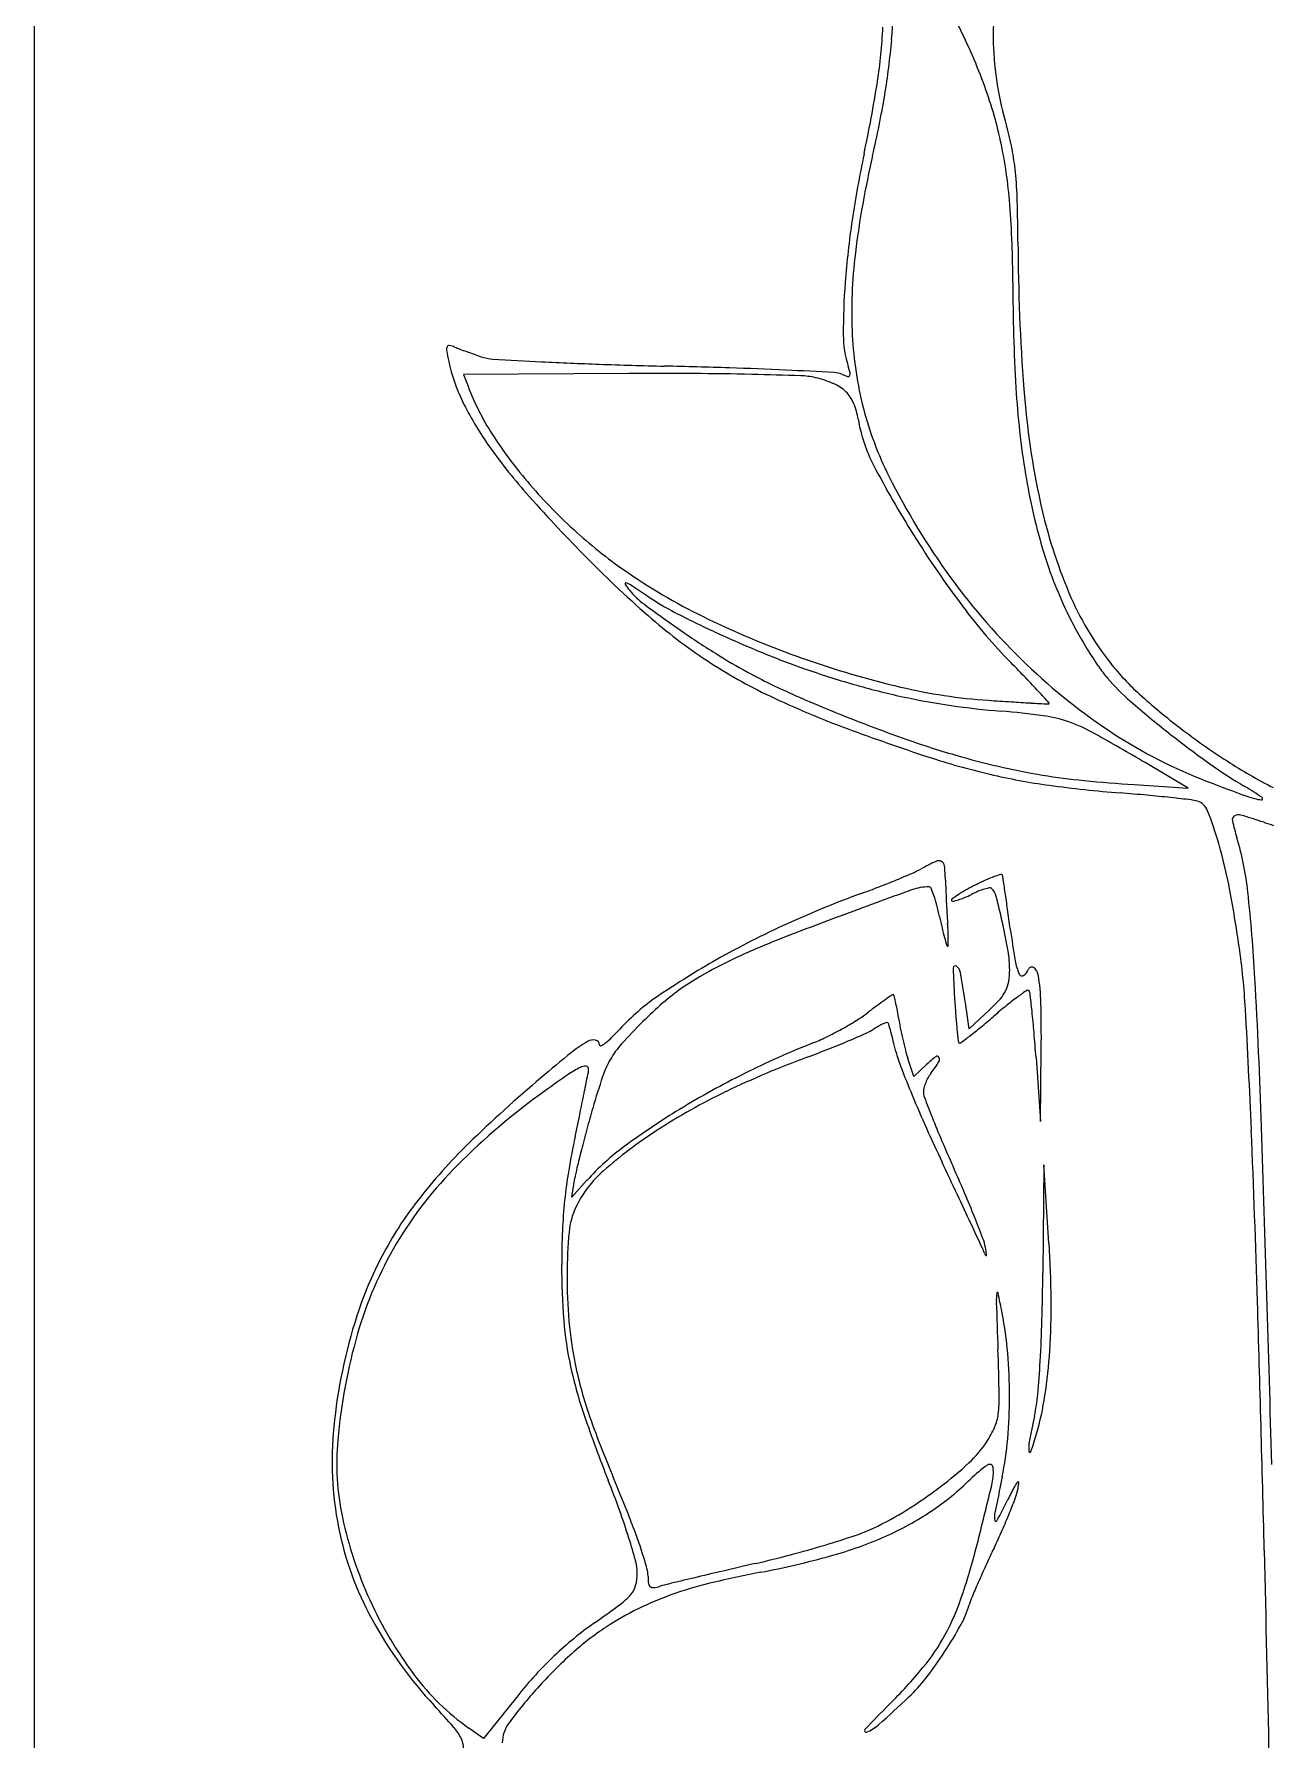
# Model space of a CAD drawing. Header units: millimetres. Extents: x 56222 to 3066687, y -650199 to -121287.
# Drawn here: x 140545.293 to 140548.518, y -185755.826 to -185751.38 of the extents above; entities that cross this region are included whole.
import ezdxf

# ---------------------------------------------------------------- set-up
doc = ezdxf.new("R2010")
doc.units = ezdxf.units.MM
doc.header["$MEASUREMENT"] = 0
doc.layers.add('$TD_AUDIT_GENERATED_(A0BDF17)', color=32, linetype='Continuous', lineweight=30)

msp = doc.modelspace()

# ---------------------------------------------------------------- linework, layer by layer
at = {"layer": '$TD_AUDIT_GENERATED_(A0BDF17)', "linetype": 'Continuous', "lineweight": 25, "ltscale": 2}
for p, q in [((140545.2926, -185738.3706), (140545.2925, -185769.2909)), ((140546.8422, -185752.2649), (140546.4114, -185752.2671)), ((140546.4114, -185752.2671), (140546.4232, -185752.2983)), ((140548.2999, -185753.3456), (140548.1874, -185753.279)), ((140548.1593, -185753.3365), (140548.2999, -185753.3456)), ((140547.7293, -185753.9733), (140547.72, -185753.9112)), ((140547.782, -185753.9236), (140547.7293, -185753.9733)), ((140547.9032, -185754.0472), (140547.9152, -185754.2148)), ((140547.9152, -185754.2148), (140547.917, -185754.0249)), ((140547.5845, -185754.0974), (140547.5694, -185754.0506)), ((140547.6182, -185754.0657), (140547.5845, -185754.0974)), ((140547.9234, -185754.3273), (140547.921, -185754.6087)), ((140547.937, -185754.5313), (140547.9234, -185754.3273)), ((140546.6934, -185754.4117), (140546.7016, -185754.3625)), ((140546.7331, -185754.3677), (140546.6934, -185754.4117)), ((140546.5527, -185755.711), (140546.4638, -185755.8228)), ((140546.4638, -185755.8228), (140546.4252, -185755.7954))]:
    msp.add_line(p, q, dxfattribs=at)
for centre, radius, start, end in [((140548.3172, -185751.3849), 0.526, 161.0507, 182.05), ((140546.1922, -185751.2826), 1.3395, 355.2165, 0.4927), ((140546.2845, -185751.3128), 1.2206, 350.9665, 357.6957), ((140546.2733, -185752.068), 1.5947, 20.5939, 26.873), ((140545.7628, -185751.2467), 1.7705, 350.4841, 355.2165), ((140548.6758, -185751.372), 0.8848, 182.05, 196.2745), ((140543.7407, -185750.9084), 3.7963, 348.0781, 350.9665), ((140546.7551, -185751.887), 1.08, 12.1848, 20.5938), ((140544.9363, -185751.1081), 2.6085, 346.9444, 350.4841), ((140547.2018, -185751.8024), 0.6508, 10.9069, 16.2745), ((140546.605, -185751.9194), 1.2336, 4.4003, 12.1847), ((140547.1881, -185751.805), 0.6646, 5.6236, 10.9069), ((140550.3132, -185752.296), 2.9211, 168.0781, 171.5131), ((140549.882, -185752.255), 2.4684, 166.9443, 172.9054), ((140546.7595, -185751.8472), 1.0954, 1.6887, 5.6236), ((140543.4501, -185751.9448), 4.4062, 0.2903, 1.6887), ((140549.6152, -185752.1919), 2.2153, 171.5131, 175.7395), ((140545.1975, -185752.0277), 2.6452, 0, 4.4002), ((140548.6597, -185752.1029), 1.2367, 172.9053, 182.9028), ((140553.3933, -185751.8944), 5.5372, 180.2903, 184.2624), ((140549.1964, -185752.1607), 1.7954, 175.7395, 180.1079), ((140552.4914, -185752.0277), 4.6486, 180.0001, 183.3869), ((140547.6753, -185752.1635), 0.2743, 180.1079, 197.6088), ((140548.3828, -185752.1169), 0.9595, 182.9028, 194.4166), ((140546.3848, -185752.202), 0.0177, 156.9323, 189.9303), ((140547.0816, -185752.08), 0.7251, 189.9303, 192.2081), ((140546.3734, -185752.1971), 0.00534, 79.1758, 156.9323), ((140546.3601, -185752.2669), 0.0763, 67.952, 79.1758), ((140546.5953, -185751.686), 0.5504, 247.9522, 249.4018), ((140547.071, -185750.4202), 1.9026, 249.4017, 249.9774), ((140547.1305, -185750.2571), 2.0762, 249.9775, 250.547), ((140546.9497, -185750.769), 1.5333, 250.547, 251.2619), ((140546.495, -185752.1092), 0.1181, 251.2619, 266.5746), ((140546.8236, -185752.1358), 0.4611, 192.2081, 206.0025), ((140547.3711, -185737.4729), 14.7806, 266.57462, 267.06782), ((140547.0823, -185743.1103), 9.1358, 267.06789, 268.01097), ((140547.2849, -185737.2757), 14.974, 268.01105, 268.66239), ((140546.9162, -185766.9625), 14.6977, 89.62925, 90.28838), ((140546.505, -185770.6766), 18.4361, 88.13689, 88.66241), ((140546.9498, -185761.7566), 9.4918, 88.71449, 89.62916), ((140546.7632, -185762.7413), 10.4966, 87.3356, 88.13682), ((140546.877, -185765.0041), 12.7401, 88.14199, 88.71449), ((140546.1076, -185776.8286), 24.5991, 87.04148, 87.33552), ((140547.3741, -185752.3218), 0.0596, 66.6415, 87.0414), ((140547.4544, -185752.1358), 0.143, 246.6415, 252.7693), ((140547.1502, -185752.3302), 0.2766, 13.7768, 17.6088), ((140547.4116, -185752.2661), 0.00746, 321.9188, 13.7768), ((140547.0385, -185752.0656), 0.6578, 200.7108, 212.9456), ((140547.2837, -185752.4665), 0.1959, 76.75, 88.142), ((140547.2616, -185752.5605), 0.2924, 66.9829, 76.75), ((140547.3352, -185752.3872), 0.1042, 45.8853, 66.9828), ((140547.3452, -185752.3769), 0.0898, 22.7661, 45.8853), ((140547.4135, -185752.2676), 0.00499, 252.7694, 321.9187), ((140550.0474, -185752.1723), 2.2004, 183.387, 189.3126), ((140549.981, -185752.1487), 2.1153, 184.2624, 192.4096), ((140547.1537, -185751.9748), 0.8285, 206.0025, 214.8985), ((140547.2576, -185752.4136), 0.1847, 9.2906, 22.7662), ((140548.3091, -185752.1359), 0.8833, 194.4166, 206.6667), ((140547.8329, -185752.3195), 0.3982, 189.2906, 207.6013), ((140547.504, -185751.7639), 1.2126, 212.9457, 220.6861), ((140547.6228, -185751.6475), 1.4005, 214.8986, 221.5625), ((140549.8479, -185751.2661), 2.6719, 207.6012, 212.0913), ((140549.214, -185751.6814), 1.896, 206.6668, 216.0265), ((140549.4479, -185752.2706), 1.5929, 189.3126, 196.3596), ((140549.8597, -185749.6642), 4.3899, 221.5625, 224.4065), ((140547.6142, -185751.6692), 1.3578, 220.6861, 228.0516), ((140549.2293, -185752.3141), 1.3457, 192.4096, 202.8346), ((140547.5692, -185751.7193), 1.2905, 228.0516, 235.7035), ((140549.8795, -185751.2463), 2.7092, 212.0913, 216.8638), ((140548.9153, -185750.5892), 3.0681, 224.4065, 228.7704), ((140548.9812, -185752.4077), 1.1065, 196.3596, 205.6195), ((140547.7344, -185751.4771), 1.5837, 235.7035, 244.3568), ((140549.0544, -185751.7974), 1.6986, 216.0266, 226.1904), ((140546.8346, -185752.8128), 0.00223, 71.5443, 211.2075), ((140546.9441, -185752.7465), 0.1303, 211.2076, 219.6902), ((140546.8146, -185752.8726), 0.0653, 56.7323, 71.5443), ((140547.0177, -185752.6854), 0.2259, 219.6902, 233.274), ((140545.1658, -185755.3859), 3.0711, 55.8032, 56.7323), ((140547.2718, -185752.2865), 0.676, 235.8033, 242.7362), ((140548.72, -185752.5286), 0.7931, 202.8346, 218.3248), ((140548.7367, -185750.3813), 3.1006, 233.274, 235.2761), ((140548.2208, -185750.445), 2.7478, 242.7363, 245.1815), ((140548.9044, -185751.9774), 1.4905, 216.8638, 224.3286), ((140548.8353, -185752.4776), 0.9447, 205.6195, 208.8595), ((140547.8263, -185751.8319), 1.4157, 228.7703, 236.5511), ((140548.5381, -185750.6679), 2.7519, 235.2761, 237.7039), ((140548.1221, -185750.6694), 2.4797, 244.3569, 250.5413), ((140549.1116, -185752.3253), 1.2602, 208.8594, 211.47), ((140548.337, -185750.1937), 3.0246, 245.1815, 247.6132), ((140547.7827, -185751.8978), 1.3367, 236.5511, 244.6009), ((140547.8436, -185751.7666), 1.4521, 237.7039, 241.6214), ((140548.077, -185750.8251), 2.3418, 247.6132, 250.5592), ((140548.1103, -185750.7028), 2.4442, 250.5413, 256.7592), ((140543.4268, -185757.3281), 6.1668, 43.80764, 44.32857), ((140548.9599, -185751.896), 1.562, 226.1904, 236.7984), ((140549.0168, -185752.3834), 1.149, 211.4699, 214.1183), ((140548.6136, -185752.6127), 0.6575, 218.3247, 227.8807), ((140547.9183, -185751.6285), 1.6091, 241.6214, 246.1765), ((140548.0831, -185750.8077), 2.3602, 250.5592, 253.8958), ((140545.6574, -185755.1885), 3.0759, 42.931, 43.8076), ((140548.3452, -185752.8384), 0.3377, 214.1183, 220.709), ((140548.5369, -185752.6734), 0.5907, 220.709, 229.075), ((140548.2735, -185750.8642), 2.4808, 244.6009, 249.6678), ((140548.9356, -185749.3244), 4.1279, 246.1765, 248.4307), ((140547.9646, -185751.2181), 1.933, 253.8958, 257.7714), ((140547.8779, -185751.6903), 1.4298, 256.7592, 266.0497), ((140547.9519, -185751.2769), 1.8728, 257.7714, 261.712), ((140535.4373, -185764.6959), 17.0345, 42.79212, 42.93101), ((140549.3064, -185751.8465), 1.6904, 227.8807, 232.6017), ((140547.9763, -185751.1089), 2.0426, 261.7119, 265.4042), ((140548.6005, -185741.2274), 11.9176, 266.04969, 266.33663), ((140547.6492, -185755.1783), 2.0399, 82.311, 85.4041), ((140548.2387, -185746.8773), 6.2561, 266.33654, 266.80133), ((140550.0412, -185714.6256), 38.5582, 266.80128, 266.8682), ((140547.8786, -185753.4797), 0.3259, 70.3117, 82.311), ((140547.9349, -185753.1214), 0.0048, 266.8684, 300.6404), ((140547.9367, -185753.1245), 0.00117, 300.64, 42.792), ((140549.9784, -185751.0108), 2.7912, 229.075, 231.719), ((140549.448, -185747.6947), 5.861, 249.66778, 251.83694), ((140548.9774, -185749.2186), 4.2416, 248.4308, 250.6787), ((140547.835, -185753.6013), 0.4551, 60.8226, 70.3118), ((140549.9915, -185750.9943), 2.8123, 231.7189, 234.4537), ((140549.4055, -185751.7168), 1.8537, 232.6018, 237.1917), ((140548.3137, -185751.1116), 2.2356, 250.6787, 254.3091), ((140545.1378, -185758.432), 5.9877, 59.38207, 60.82269), ((140548.8047, -185752.1332), 1.2786, 236.7983, 249.1245), ((140548.2323, -185751.4004), 1.961, 251.8369, 256.7441), ((140548.3272, -185751.0636), 2.2855, 254.3091, 257.1444), ((140548.1757, -185751.7272), 1.6047, 257.1444, 260.8401), ((140549.0655, -185752.2901), 1.2196, 234.4536, 239.5597), ((140549.1732, -185752.0772), 1.4249, 237.1917, 242.7824), ((140548.1649, -185751.6864), 1.6672, 256.7441, 262.1592), ((140548.2102, -185751.5136), 1.8212, 260.8401, 264.2767), ((140548.4035, -185749.5845), 3.7599, 264.2767, 266.2749), ((140551.745, -185744.4234), 9.5301, 249.12449, 249.80402), ((140548.3829, -185750.1032), 3.2653, 262.1591, 265.4337), ((140547.6258, -185759.5822), 6.2439, 84.79323, 85.43356), ((140547.8216, -185757.4334), 4.0862, 83.9133, 84.7931), ((140547.6927, -185758.6429), 5.3025, 83.3442, 83.9133), ((140548.2965, -185753.468), 0.0926, 72.9604, 83.3442), ((140548.3113, -185753.4197), 0.042, 21.3008, 72.9604), ((140548.0764, -185753.9733), 0.7327, 55.4131, 59.5598), ((140548.5133, -185753.2086), 0.1693, 249.804, 262.0575), ((140548.4904, -185753.3729), 0.00341, 262.0577, 55.4132), ((140547.4365, -185753.7608), 0.981, 16.0455, 21.3009), ((140548.4264, -185753.4279), 0.0117, 119.6562, 192.5453), ((140548.4312, -185753.4364), 0.0215, 73.39, 119.6562), ((140547.8995, -185755.2189), 1.8816, 71.49, 73.3901), ((140549.0239, -185753.2949), 0.6238, 192.5453, 196.7494), ((140548.6819, -185752.882), 0.5828, 251.49, 254.1024), ((140547.1105, -185753.8545), 1.3202, 10.7979, 16.0455), ((140547.6766, -185753.7004), 0.7832, 6.1736, 16.7495), ((140547.4573, -185753.2873), 0.3059, 293.5542, 298.4147), ((140547.9576, -185754.212), 0.7455, 115.0601, 118.4147), ((140547.6494, -185753.5529), 0.0179, 65.8627, 115.0602), ((140547.651, -185753.5492), 0.0138, 6.2774, 65.8628), ((140547.2228, -185753.5963), 0.4446, 1.4243, 6.2774), ((140546.6403, -185751.3973), 2.365, 289.9711, 291.1674), ((140546.6509, -185751.4247), 2.3357, 291.1674, 292.3749), ((140546.7471, -185751.6584), 2.0829, 292.3749, 293.5543), ((140547.6245, -185753.7353), 0.1324, 90, 109.8416), ((140547.6245, -185753.6085), 0.00564, 23.1672, 89.9999), ((140549.1242, -185753.549), 1.4573, 181.4244, 182.3878), ((140548.0735, -185754.2405), 0.7214, 117.0506, 119.3687), ((140548.0384, -185754.1718), 0.6441, 114.4518, 117.0506), ((140547.9004, -185753.8682), 0.3107, 109.9684, 114.4518), ((140547.9013, -185753.8708), 0.3134, 106.5358, 109.9684), ((140547.813, -185753.5732), 0.003, 13.5369, 106.5356), ((140547.7396, -185753.5909), 0.0784, 8.3836, 13.5371), ((140523.7592, -185757.125), 24.3179, 8.29359, 8.38365), ((140548.3427, -185756.0818), 2.6193, 109.9712, 114.5458), ((140554.5638, -185772.966), 20.5769, 109.84159, 110.39392), ((140547.3319, -185753.7337), 0.3239, 19.4997, 23.1673), ((140547.3401, -185753.7308), 0.3152, 14.7456, 19.4998), ((140551.0655, -185753.4681), 3.4004, 182.3879, 182.8994), ((140551.1589, -185753.4633), 3.4939, 182.8993, 183.4083), ((140547.6852, -185753.6372), 0.00252, 126.3113, 224.9999), ((140547.6869, -185753.6356), 0.00492, 225, 283.3246), ((140547.9037, -185753.9346), 0.3716, 123.414, 126.3114), ((140547.6478, -185753.4706), 0.1744, 283.3245, 287.7726), ((140547.8878, -185753.9105), 0.3427, 119.3688, 123.4139), ((140547.6443, -185753.4596), 0.186, 287.7726, 293.0358), ((140547.5905, -185753.333), 0.3235, 293.0357, 296.5131), ((140547.8607, -185753.8746), 0.2817, 112.5131, 116.5131), ((140547.8162, -185753.7674), 0.1657, 106.5596, 112.5131), ((140547.8095, -185753.7447), 0.142, 101.0894, 106.5597), ((140547.7833, -185753.611), 0.00572, 45, 101.0893), ((140547.7546, -185753.6396), 0.0463, 14.4636, 45), ((140545.67, -185754.1773), 2.1991, 12.5625, 14.4636), ((140536.7175, -185755.2361), 11.2227, 8.06628, 8.29363), ((140545.1073, -185754.2366), 3.3595, 8.1855, 10.7978), ((140544.141, -185754.0828), 4.3394, 3.196, 6.1737), ((140550.5493, -185762.168), 9.0568, 110.39394, 111.60333), ((140547.0855, -185753.7978), 0.5785, 11.7279, 14.7457), ((140549.0138, -185753.3975), 1.391, 191.728, 192.9789), ((140549.6117, -185753.5555), 1.9439, 183.4083, 184.1978), ((140528.7197, -185756.3696), 19.3003, 7.91489, 8.06638), ((140548.2754, -185755.9345), 2.4574, 114.5458, 119.3447), ((140548.3616, -185753.5478), 0.7217, 192.9789, 195.0229), ((140549.2993, -185753.2962), 1.6925, 195.0228, 195.761), ((140546.8926, -185753.7551), 0.7824, 2.5161, 4.1978), ((140547.2821, -185753.7379), 0.3926, 359.6988, 2.516), ((140546.4408, -185754.0056), 1.4094, 9.5959, 12.5625), ((140550.8569, -185753.2919), 3.0497, 187.915, 189.5046), ((140547.7912, -185755.203), 1.5656, 111.6034, 116.0353), ((140547.6727, -185753.7552), 0.00234, 195.7611, 270), ((140547.6727, -185753.7558), 0.00176, 269.9999, 358.334), ((140547.0089, -185753.7365), 0.6658, 358.3342, 359.6988), ((140547.5378, -185753.8201), 0.2968, 0.1752, 9.5959), ((140546.5624, -185754.0273), 1.8894, 3.2131, 8.1854), ((140548.0747, -185755.5775), 2.0477, 119.3447, 124.4223), ((140547.7075, -185755.0316), 1.3748, 116.0353, 119.2922), ((140547.6926, -185753.8142), 0.00537, 55.7264, 181.7288), ((140550.1555, -185753.7398), 2.4694, 181.7288, 183.5146), ((140547.6813, -185753.8307), 0.0254, 9.8377, 55.7264), ((140547.6476, -185753.8198), 0.187, 350.837, 0.1752), ((140547.9933, -185753.7713), 0.1463, 189.5046, 203.9551), ((140547.8504, -185753.8051), 0.0352, 305.5222, 339.0064), ((140547.8919, -185753.8211), 0.00927, 57.0789, 159.0063), ((140547.8822, -185753.8361), 0.0271, 9.2425, 57.079), ((140547.3245, -185754.3602), 0.6016, 124.9426, 130.8969), ((140547.3569, -185754.4066), 0.6581, 119.2922, 124.9427), ((140544.1051, -185754.4509), 3.655, 8.4914, 9.8376), ((140547.753, -185753.8368), 0.0802, 333.2592, 350.8371), ((140547.8665, -185753.8277), 0.00751, 203.9551, 305.5222), ((140547.3646, -185753.9203), 0.5516, 1.5055, 9.2426), ((140532.1218, -185754.754), 16.3773, 1.83976, 3.19605), ((140547.2395, -185754.3587), 0.5703, 124.4223, 137.5699), ((140547.5691, -185754.6427), 0.9752, 130.8969, 135.043), ((140548.6636, -185755.502), 1.9765, 126.4918, 127.3551), ((140548.1479, -185754.8048), 1.1093, 125.1613, 126.4917), ((140548.9626, -185755.9613), 2.5239, 124.6606, 125.1613), ((140547.5306, -185753.8903), 0.00613, 89.9999, 124.6605), ((140547.5306, -185753.8866), 0.00241, 14.9705, 89.9998), ((140546.9187, -185754.0502), 0.6359, 13.5039, 14.9706), ((140547.1604, -185753.9922), 0.3873, 10.5833, 13.5038), ((140550.6682, -185753.7084), 2.983, 183.5145, 184.3524), ((140547.4773, -185753.6004), 0.4442, 313.3234, 318.404), ((140548.7133, -185755.0033), 1.4062, 129.135, 130.9029), ((140547.7311, -185753.8258), 0.1048, 318.404, 333.2592), ((140548.2821, -185754.4733), 0.7229, 126.2264, 129.1351), ((140548.5623, -185754.8558), 1.1971, 124.7806, 126.2265), ((140547.8817, -185753.8759), 0.00404, 44.9999, 124.7806), ((140547.8774, -185753.8802), 0.0101, 6.4856, 45), ((140540.9108, -185754.6722), 7.0217, 6.09266, 6.48547), ((140544.5804, -185753.9935), 3.3367, 359.4613, 1.5056), ((140548.0121, -185755.085), 1.6013, 135.0431, 137.9425), ((140546.9748, -185753.21), 0.8724, 298.9245, 301.8358), ((140547.2395, -185753.6362), 0.3707, 301.8358, 307.3551), ((140547.5594, -185754.0809), 0.1327, 109.8297, 114.1555), ((140547.5153, -185753.9586), 0.00269, 38.8479, 109.8295), ((140547.509, -185753.9637), 0.0108, 15.9908, 38.8482), ((140546.8112, -185754.0574), 0.7426, 8.789, 10.5832), ((140548.1696, -185753.8474), 0.632, 188.789, 191.2107), ((140549.3537, -185753.8084), 1.6648, 184.3524, 185.6491), ((140546.5968, -185752.5601), 1.8262, 309.5429, 310.9029), ((140545.2834, -185754.2054), 2.6242, 4.8737, 6.0927), ((140526.5467, -185755.1509), 21.9367, 2.38847, 3.21306), ((140546.7502, -185754.0336), 0.0317, 80.0422, 119.4424), ((140546.7536, -185754.0143), 0.012, 360, 80.0422), ((140546.6695, -185753.8631), 0.1843, 307.3027, 314.3108), ((140546.4391, -185753.6271), 0.5141, 314.3109, 317.5699), ((140547.1269, -185753.5248), 0.5228, 291.6835, 296.0342), ((140546.9602, -185753.1834), 0.9027, 296.0342, 298.9245), ((140546.5305, -185751.9039), 2.2788, 292.8718, 294.0793), ((140547.3967, -185753.8421), 0.1559, 294.0794, 302.6459), ((140547.623, -185754.1953), 0.2636, 119.3819, 122.646), ((140547.5626, -185754.0881), 0.1406, 114.1555, 119.3818), ((140545.2078, -185754.6231), 2.4046, 15.492, 15.9907), ((140546.3141, -185754.3165), 1.2566, 14.3713, 15.492), ((140548.5788, -185753.7663), 1.0492, 191.2106, 192.8674), ((140548.5345, -185753.7764), 1.0038, 192.8674, 194.5376), ((140551.6256, -185753.5837), 3.9478, 185.6491, 186.1182), ((140546.5259, -185752.4085), 1.9892, 306.4011, 307.2836), ((140547.1695, -185753.2538), 0.9267, 307.2837, 309.5429), ((140543.1388, -185754.3883), 4.7766, 4.0951, 4.8737), ((140549.3194, -185757.287), 4.1807, 128.9283, 130.3378), ((140546.8861, -185754.2744), 0.3082, 119.4424, 128.9283), ((140546.7684, -185754.0143), 0.00273, 179.9999, 295.1454), ((140546.7422, -185753.9585), 0.0644, 295.1454, 307.3027), ((140546.9967, -185754.1689), 0.2337, 137.9426, 149.9461), ((140548.1595, -185756.3456), 2.4519, 110.3399, 115.7229), ((140548.1741, -185756.1586), 2.3116, 111.6835, 116.483), ((140546.2729, -185751.2563), 2.9758, 290.3398, 291.4997), ((140546.4919, -185751.8122), 2.3783, 291.4997, 292.8718), ((140545.4497, -185754.538), 2.1489, 13.6214, 14.3713), ((140547.8418, -185753.9583), 0.3124, 193.6214, 201.2976), ((140547.9458, -185753.9291), 0.3956, 194.5377, 197.8858), ((140547.8337, -185754.2952), 0.3148, 127.5526, 133.2118), ((140547.6454, -185754.0501), 0.00576, 29.3567, 127.5526), ((140547.6404, -185754.0529), 0.0114, 327.3403, 29.3567), ((140547.7087, -185754.0035), 0.00841, 186.1183, 221.5924), ((140547.7046, -185754.0072), 0.00293, 221.5924, 306.4011), ((140548.8123, -185757.1907), 3.7591, 124.4787, 125.6049), ((140546.8316, -185754.3065), 0.2602, 116.556, 124.4787), ((140546.7291, -185754.1013), 0.0308, 86.8439, 116.556), ((140527.4738, -185750.2841), 19.6344, 348.69334, 348.83657), ((140546.7304, -185754.0776), 0.00706, 359.6074, 86.8439), ((140546.6953, -185754.0773), 0.0422, 348.8366, 359.6074), ((140547.0105, -185754.1769), 0.2496, 149.9461, 161.4173), ((140548.1645, -185756.1393), 2.29, 116.4831, 121.3165), ((140550.7926, -185752.808), 3.4795, 201.2976, 202.6085), ((140547.7153, -185754.1516), 0.1065, 142.8975, 150.6663), ((140547.2759, -185753.8192), 0.4444, 322.8976, 327.3402), ((140547.6815, -185755.6116), 1.8168, 125.6049, 135.0531), ((140549.0393, -185756.9572), 3.748, 130.3378, 134.2361), ((140538.91, -185752.5707), 7.9718, 348.28442, 348.69328), ((140548.6489, -185754.7277), 1.9781, 161.4174, 163.9138), ((140547.6476, -185754.1367), 0.0379, 164.1352, 180), ((140547.7237, -185754.1583), 0.117, 157.2832, 164.1353), ((140547.7375, -185754.164), 0.1319, 150.6663, 157.2833), ((140550.3737, -185755.2251), 3.7733, 163.9138, 164.7775), ((140547.8081, -185755.6162), 1.6423, 115.7229, 122.9915), ((140551.0579, -185752.6975), 3.7669, 202.6084, 204.0332), ((140547.6516, -185754.1367), 0.0419, 180, 200.7886), ((140551.1502, -185752.8085), 3.7842, 200.7886, 201.6245), ((140533.0175, -185751.3487), 13.9897, 348.01609, 348.28446), ((140547.9843, -185755.8431), 1.9433, 121.3166, 126.4315), ((140550.0518, -185753.2439), 2.6026, 201.6244, 203.07), ((140548.7718, -185754.6928), 2.1157, 168.0161, 170.4459), ((140550.1333, -185755.1597), 3.524, 164.7776, 165.6867), ((140547.5708, -185755.2506), 1.2065, 122.9916, 131.1981), ((140551.6616, -185752.4283), 4.4279, 204.0332, 205.2953), ((140551.516, -185752.6203), 4.1941, 203.07, 204.0812), ((140511.0157, -185755.7987), 37.4811, 1.70428, 2.38839), ((140216.984, -185764.8759), 331.6777, 1.687482, 1.83966), ((140547.4131, -185755.2869), 1.4168, 134.2361, 142.2947), ((140549.7932, -185755.0729), 3.173, 165.6867, 166.5576), ((140547.2179, -185754.8048), 0.6527, 126.4316, 137.9701), ((140547.1375, -185755.0685), 1.0481, 135.0532, 149.3179), ((140547.9334, -185754.5517), 1.2654, 170.4458, 174.0164), ((140547.0866, -185754.426), 0.3902, 166.5576, 170.6338), ((140546.9699, -185754.5642), 0.2942, 131.1981, 154.6142), ((140500.7263, -185776.5003), 51.9092, 25.19154, 25.29536), ((140543.7218, -185756.1037), 4.3432, 23.0881, 24.0812), ((140544.802, -185755.6432), 3.1689, 21.8303, 23.0881), ((140547.0852, -185755.0335), 1.0024, 142.2947, 152.1138), ((140547.9358, -185754.5519), 1.2678, 174.0164, 177.5831), ((140546.8757, -185754.5195), 0.1899, 154.6142, 174.8462), ((140519.22, -185767.8012), 31.4717, 25.04058, 25.19161), ((140498.2846, -185777.5816), 54.579, 24.96658, 25.04061), ((140544.6588, -185755.7006), 3.3232, 20.826, 21.8303), ((140547.0907, -185755.0407), 0.9937, 149.3179, 164.0291), ((140548.7988, -185754.5883), 2.1316, 177.5831, 180), ((140547.9746, -185754.6186), 1.2933, 174.8462, 179.7555), ((140547.6355, -185754.5683), 0.1384, 10.7513, 20.8261), ((140545.3061, -185754.7064), 2.6368, 0.6067, 3.8087), ((140547.0498, -185755.0147), 0.9623, 152.1138, 162.2383), ((140547.4377, -185754.696), 0.3593, 22.3471, 24.9665), ((140547.7848, -185754.5533), 0.016, 202.3472, 220.0168), ((140547.4085, -185754.6114), 0.3694, 8.6071, 10.7513), ((140547.7732, -185754.5631), 0.000832, 220.0165, 355.0891), ((140547.7442, -185754.5606), 0.0299, 355.0893, 8.6071), ((140548.5112, -185754.5883), 1.8441, 180, 184.505), ((140548.045, -185754.6189), 1.3637, 179.7555, 184.8989), ((140541.6321, -185754.5543), 6.2891, 358.37901, 359.5052), ((140547.9605, -185754.6799), 0.1607, 173.3972, 181.8725), ((140547.8025, -185754.6616), 0.00171, 12.275, 173.3972), ((140545.6355, -185755.1331), 2.2195, 10.8804, 12.2749), ((140591.9375, -185753.2422), 44.1613, 181.87249, 182.03315), ((140546.8255, -185754.9044), 1.0076, 4.9037, 10.8804), ((140546.1841, -185754.6971), 1.7587, 356.2695, 0.6067), ((140390.3168, -185759.3898), 158.2334, 1.469533, 1.704217), ((140547.4751, -185755.151), 1.4089, 162.2383, 174.2632), ((140547.5722, -185754.6623), 0.9022, 184.5051, 192.1956), ((140547.6276, -185754.6547), 0.9448, 184.8989, 191.6706), ((140544.34, -185754.631), 3.5802, 356.6617, 358.3789), ((140547.5725, -185755.1786), 1.4948, 164.0291, 174.8621), ((140547.8998, -185754.5985), 1.2227, 191.6706, 195.1262), ((140539.468, -185755.1048), 8.3413, 1.21634, 2.03315), ((140546.5219, -185754.9304), 1.3123, 0.0012, 4.9038), ((140545.2744, -185754.6855), 2.6442, 354.7748, 356.6616), ((140546.5497, -185754.721), 1.3923, 351.41, 356.2695), ((140547.7812, -185754.6172), 1.1159, 192.1956, 198.9431), ((140547.6056, -185754.678), 0.9179, 195.1263, 199.4106), ((140547.4595, -185754.9352), 0.348, 353.0332, 1.2164), ((140546.5504, -185754.9304), 1.2839, 355.0523, 0.0012), ((140547.4324, -185754.8828), 0.4772, 348.0721, 354.7747), ((140547.1584, -185754.8129), 0.7768, 343.8877, 351.41), ((140550.4103, -185753.7148), 3.8956, 198.943, 201.6035), ((140547.686, -185754.9628), 0.1198, 336.0072, 353.0332), ((140546.9587, -185755.0991), 0.8899, 174.2632, 191.2288), ((140548.8387, -185754.2435), 2.2254, 199.4105, 201.8265), ((140547.5568, -185754.9053), 0.2613, 326.5047, 336.0071), ((140550.8829, -185755.6117), 3.0495, 168.0721, 169.367), ((140546.7525, -185755.1049), 0.6715, 174.8621, 192.1568), ((140547.525, -185754.8843), 0.2994, 312.8161, 326.5047), ((140546.9522, -185754.9652), 0.8805, 348.4869, 355.0524), ((140547.9696, -185755.0648), 0.0853, 169.367, 186.4717), ((140546.9848, -185754.7628), 0.9574, 340.9718, 343.8877), ((140571.5208, -185745.1592), 26.659, 201.82647, 202.21837), ((140547.0424, -185754.3634), 1.0095, 307.2792, 312.8161), ((140547.9971, -185755.4174), 0.3785, 125.6221, 134.2985), ((140547.7821, -185755.1173), 0.00937, 6.8191, 125.6222), ((140547.8875, -185755.0741), 0.00259, 186.4717, 340.9716), ((140544.3805, -185756.1026), 2.5898, 19.7504, 21.6036), ((140547.2238, -185754.6249), 0.7288, 303.8644, 314.2985), ((140536.2026, -185752.3908), 11.9121, 345.82612, 346.57257), ((140547.6761, -185755.13), 0.1161, 346.5725, 6.8191), ((140564.51, -185758.5415), 17.0378, 168.48693, 168.82245), ((140547.8914, -185755.1876), 0.0493, 136.6683, 152.4019), ((140547.8568, -185755.155), 0.00181, 356.3605, 136.6684), ((140547.7402, -185755.1476), 0.1186, 348.4666, 356.3602), ((140546.9739, -185754.2734), 1.1225, 301.8692, 307.2792), ((140545.1048, -185753.8375), 3.0465, 332.2645, 333.4443), ((140549.7456, -185756.1569), 2.1416, 152.402, 153.4443), ((140546.5685, -185754.7214), 1.3659, 337.9472, 339.7336), ((140547.7016, -185755.1397), 0.1581, 339.7336, 348.4665), ((140547.1295, -185755.0237), 1.0572, 192.1567, 204.4667), ((140545.1132, -185755.8395), 1.8113, 17.3279, 19.7505), ((140545.4495, -185755.8084), 1.5033, 20.1592, 22.2183), ((140547.1109, -185754.4937), 0.8631, 295.2811, 301.8692), ((140547.1958, -185754.5832), 0.779, 293.9389, 303.8644), ((140547.8308, -185755.2458), 0.0361, 168.8224, 194.2912), ((140546.4261, -185754.6637), 1.5196, 336.0754, 337.9471), ((140546.9071, -185755.1093), 0.8373, 191.2288, 208.7995), ((140545.7529, -185755.697), 1.1802, 17.6902, 20.1591), ((140547.2922, -185754.8777), 0.4385, 288.5323, 295.2812), ((140546.2832, -185754.6003), 1.6759, 334.3362, 336.0755), ((140547.7987, -185755.2539), 0.00296, 194.2912, 332.2646), ((140545.285, -185755.7859), 1.6314, 15.1058, 17.3279), ((140546.5118, -185752.5168), 2.9252, 284.8904, 286.72), ((140546.6073, -185752.8345), 2.5935, 286.72, 288.5324), ((140547.0914, -185754.348), 1.0363, 285.4813, 293.9389), ((140545.7354, -185754.7983), 2.08, 341.7084, 345.8261), ((140550.4604, -185756.6074), 2.9584, 154.3363, 155.3135), ((140429.0007, -185758.3973), 119.5369, 1.208017, 1.469515), ((140546.745, -185755.3918), 0.1191, 0.0485, 15.1059), ((140545.816, -185755.6769), 1.114, 15.4942, 17.6902), ((140546.8155, -185755.3998), 0.0768, 0, 15.4941), ((140553.7108, -185783.6456), 29.0253, 103.01614, 103.19009), ((140546.5356, -185752.6063), 2.8326, 283.0161, 284.8904), ((140546.7525, -185753.1243), 2.306, 280.8304, 285.4813), ((140550.0432, -185756.4156), 2.4992, 155.3135, 156.4225), ((140546.8031, -185755.4089), 0.0588, 319.3544, 345.3782), ((140546.7376, -185755.3918), 0.1265, 345.3782, 0.0485), ((140547.0412, -185755.3998), 0.149, 180, 187.2063), ((140546.9061, -185755.4169), 0.0128, 187.2062, 230.7725), ((140546.891, -185755.3126), 0.1178, 277.708, 286.2098), ((140547.0589, -185755.89), 0.4835, 103.583, 106.2098), ((140552.6738, -185779.1294), 24.3916, 103.426, 103.58299), ((140547.2965, -185756.4187), 1.0298, 103.667, 109.558), ((140551.5008, -185774.2157), 19.3399, 103.19013, 103.42596), ((140547.7009, -185758.0815), 2.741, 100.8303, 103.667), ((140549.8838, -185756.346), 2.3254, 156.4226, 157.4349), ((140547.1234, -185755.0264), 1.0505, 204.4667, 216.8109), ((140546.7211, -185755.3385), 0.1669, 306.5265, 319.3544), ((140547.2065, -185756.1652), 0.7608, 109.558, 116.5716), ((140546.9053, -185755.4179), 0.0115, 230.7727, 277.708), ((140547.1257, -185755.2579), 0.6156, 331.5127, 341.7083), ((140547.9213, -185755.5305), 0.2001, 157.4349, 163.5426), ((140547.1654, -185754.9673), 1.1321, 208.7994, 222.8143), ((140544.9363, -185752.9289), 3.1655, 305.0196, 306.5265), ((140547.2417, -185756.2357), 0.8396, 116.5716, 123.0853), ((140547.4765, -185755.3991), 0.2637, 331.1388, 343.5426), ((140547.1765, -185756.1357), 0.7202, 123.0852, 132.0314), ((140547.2802, -185756.2738), 0.9189, 125.0197, 129.2699), ((140547.1938, -185755.2949), 0.5382, 320.4285, 331.5128), ((140546.7577, -185755.003), 1.0844, 326.8014, 331.1388), ((140547.5067, -185756.502), 1.2133, 132.0314, 138.0843), ((140547.2903, -185756.2862), 0.9349, 129.2699, 133.4655), ((140546.7507, -185754.9983), 1.0928, 322.3806, 326.8014), ((140547.3074, -185756.3042), 0.9597, 133.4655, 137.6055), ((140546.5952, -185754.8001), 1.3148, 314.741, 320.4286), ((140546.8008, -185755.2678), 0.6476, 216.8109, 234.5467), ((140547.5681, -185756.557), 1.2958, 138.0844, 143.2319), ((140547.369, -185756.3605), 1.0432, 137.6055, 141.4946), ((140547.2857, -185755.4107), 0.4173, 313.3095, 322.3806), ((140544.4412, -185757.4913), 2.5816, 41.1175, 42.8143), ((140549.3128, -185757.5424), 2.546, 134.7411, 136.7899), ((140544.6238, -185752.5869), 4.2979, 311.8886, 313.3095), ((140546.6009, -185755.8343), 0.0884, 143.232, 179.8065), ((140546.2844, -185755.8823), 0.135, 26.5866, 41.1175), ((140546.3502, -185755.8494), 0.0614, 1.465, 26.5866), ((140547.4602, -185755.8021), 0.00413, 136.79, 291.0356), ((140547.4246, -185755.7097), 0.1031, 291.0356, 311.8885)]:
    msp.add_arc(centre, radius, start, end, dxfattribs=at)

doc.saveas('drawing.dxf')
